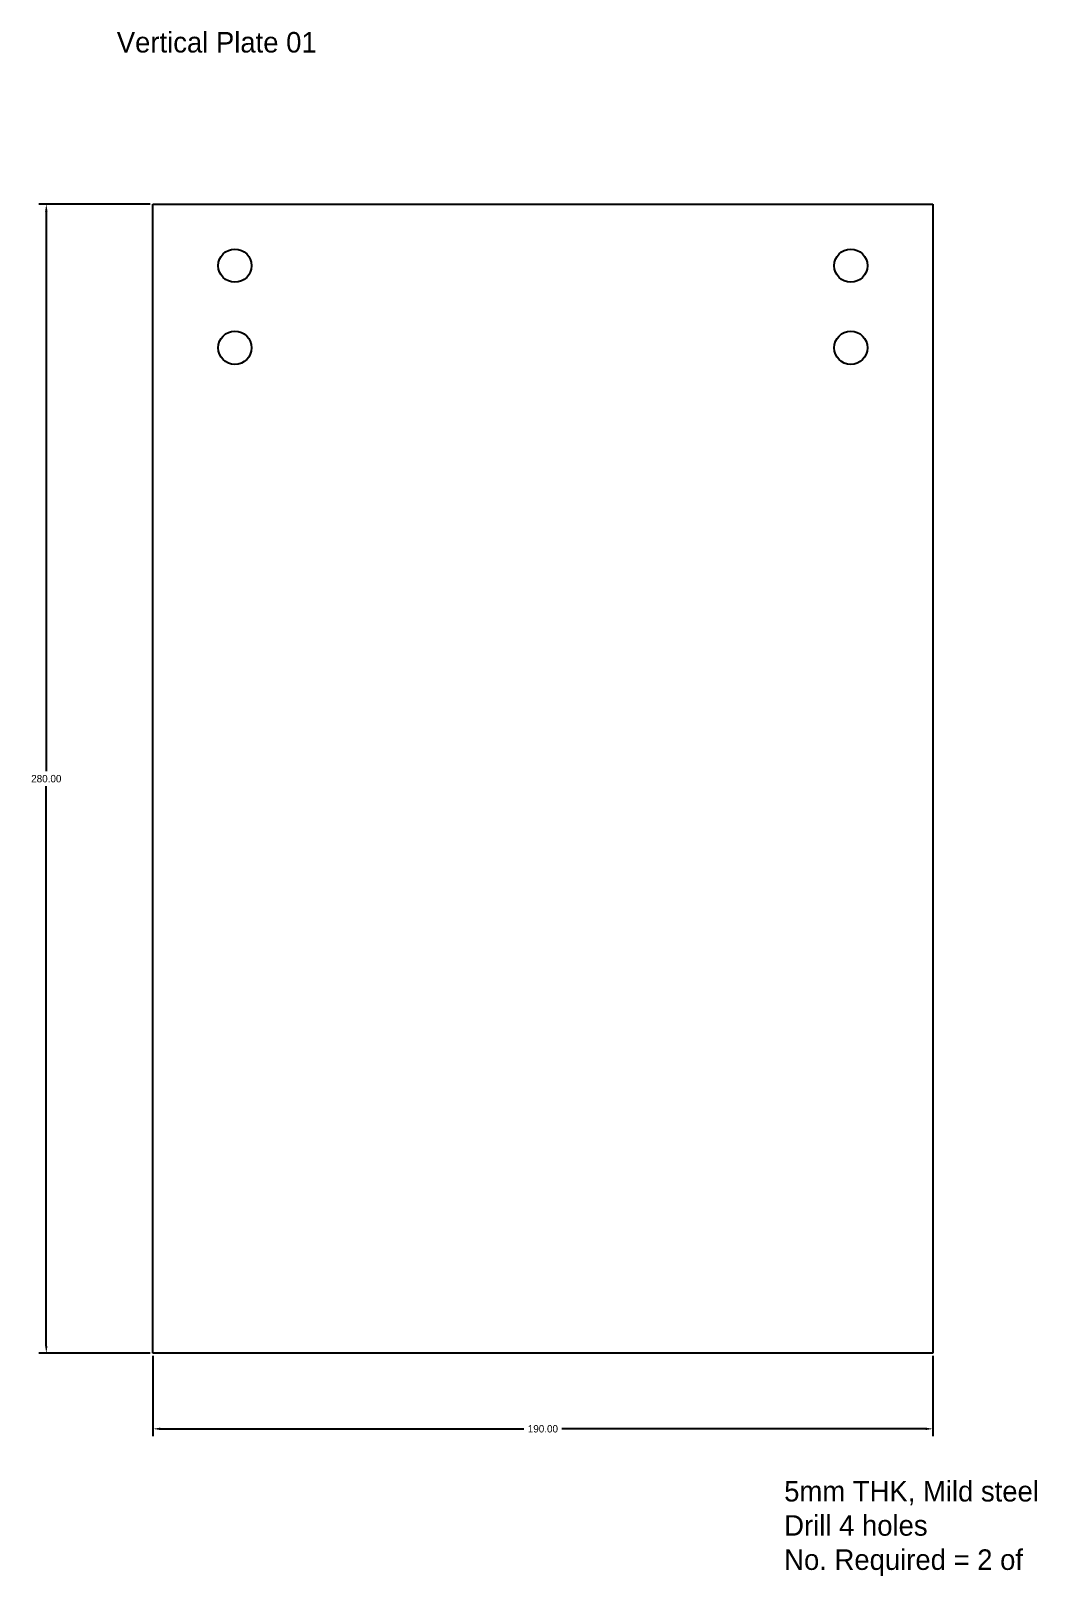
# Model space of a CAD drawing. Header units: inches. Extents: x -130 to 115, y -178 to 199.
import ezdxf

# ---------------------------------------------------------------- set-up
doc = ezdxf.new("R2010")
doc.units = ezdxf.units.IN
doc.header["$MEASUREMENT"] = 0
doc.dimstyles.get("Standard").update_dxf_attribs({"dimscale": 10, "dimtxt": 0.18, "dimasz": 0.18, "dimexe": 0.18, "dimexo": 0.0625, "dimgap": 0.09, "dimtad": 0, "dimtih": 1, "dimtoh": 1, "dimzin": 0, "dimdsep": 46, "dimtxsty": 'Standard', "dimcen": 0.09, "dimadec": 0, "dimazin": 0, "dimtfac": 1, "dimtofl": 0, "dimtmove": 0, "dimatfit": 3, "dimfxl": 1, "dimtolj": 1, "dimtzin": 0, "dimarcsym": 0})

# ---------------------------------------------------------------- blocks, each defined once
blk = doc.blocks.new('*D1')
at = {"color": 0, "lineweight": -2}
for p, q in [((-100.63, -123.83), (-100.63, -143.43)), ((89.37, -123.83), (89.37, -143.43)), ((-98.83, -141.63), (-10.28, -141.63)), ((87.57, -141.63), (-0.98, -141.63))]:
    blk.add_line(p, q, dxfattribs=at)
at = {"color": 0}
for points in [[(-98.83, -141.33), (-98.83, -141.93), (-100.63, -141.63)], [(87.57, -141.33), (87.57, -141.93), (89.37, -141.63)]]:
    blk.add_solid(points, dxfattribs=at)
at = {"layer": 'Defpoints', "color": 0}
for p in [(-100.63, -123.21), (89.37, -123.21), (89.37, -141.63)]:
    blk.add_point(p, dxfattribs=at)
at = {"color": 0, "insert": (-5.63, -141.63), "char_height": 1.8, "attachment_point": 5}
blk.add_mtext('\\A1;190.00', dxfattribs=at)
blk = doc.blocks.new('*D2')
at = {"color": 0, "lineweight": -2}
for p, q in [((-101.26, 156.79), (-128.38, 156.79)), ((-126.58, 154.99), (-126.58, 18.59)), ((-126.58, -121.41), (-126.58, 14.99)), ((-101.26, -123.21), (-128.38, -123.21))]:
    blk.add_line(p, q, dxfattribs=at)
at = {"color": 0}
for points in [[(-126.88, 154.99), (-126.28, 154.99), (-126.58, 156.79)], [(-126.88, -121.41), (-126.28, -121.41), (-126.58, -123.21)]]:
    blk.add_solid(points, dxfattribs=at)
at = {"layer": 'Defpoints', "color": 0}
for p in [(-100.63, 156.79), (-126.58, -123.21), (-100.63, -123.21)]:
    blk.add_point(p, dxfattribs=at)
at = {"color": 0, "insert": (-126.58, 16.79), "char_height": 1.8, "attachment_point": 5}
blk.add_mtext('\\A1;280.00', dxfattribs=at)

msp = doc.modelspace()

# ---------------------------------------------------------------- linework, layer by layer
for p, q in [((-100.635, -123.207), (-100.635, 156.793)), ((-100.635, 156.793), (89.365, 156.793)), ((89.365, 156.793), (89.365, -123.207)), ((-100.635, -123.207), (-100.635, -39.207)), ((89.365, -123.207), (-100.635, -123.207))]:
    msp.add_line(p, q)
for centre in [(-80.635, 141.793), (69.365, 141.793), (-80.635, 121.793), (69.365, 121.793)]:
    msp.add_circle(centre, 4.05)

# ---------------------------------------------------------------- texts
at = {"char_height": 5, "attachment_point": 1}
for s, insert, width in [('Vertical Plate 01', (-109.411, 198.733), 112.92759), ('\\P5mm THK, Mild steel\\PDrill 4 holes\\PNo. Required = 2 of', (53.139, -146), 195.17549)]:
    msp.add_mtext(s, dxfattribs=dict(at, insert=insert, width=width))

# ---------------------------------------------------------------- dimensions: what is measured, and where the dimension line sits
at = {"color": 5}
dim = msp.add_linear_dim(base=(-126.579, -123.207), p1=(-100.635, 156.793), p2=(-100.635, -123.207), angle=90, dimstyle='Standard', dxfattribs=at)
dim.commit()
dim.dimension.update_dxf_attribs({"geometry": '*D2', "text_midpoint": (-126.579, 16.793)})
dim = msp.add_linear_dim(base=(89.365, -141.627), p1=(-100.635, -123.207), p2=(89.365, -123.207), dimstyle='Standard', dxfattribs=at)
dim.commit()
dim.dimension.update_dxf_attribs({"geometry": '*D1', "text_midpoint": (-5.635, -141.627)})

doc.saveas('drawing.dxf')
